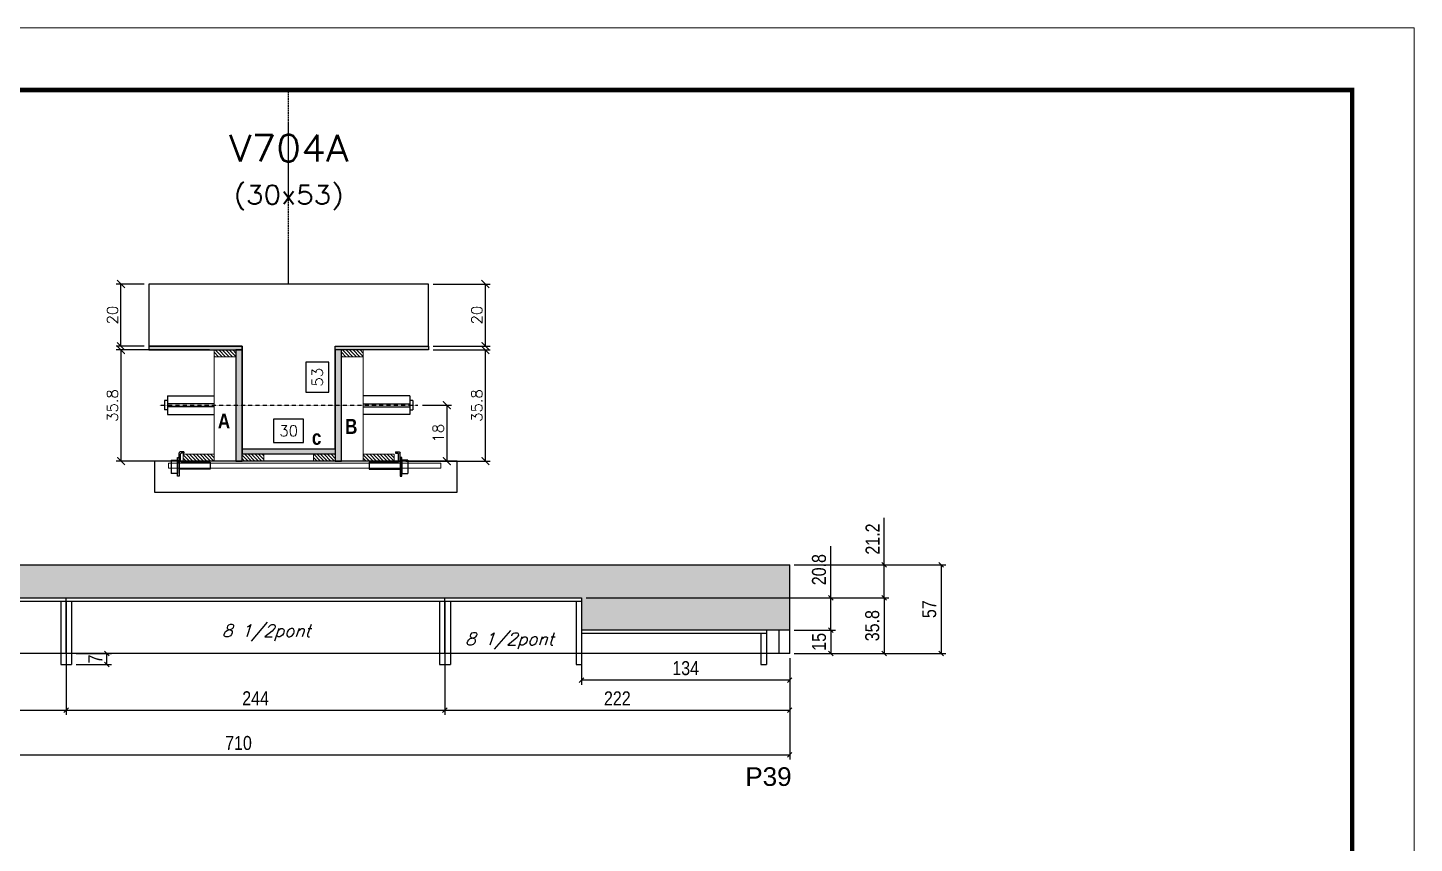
# Model space of a CAD drawing. Extents: x -20960 to -5926, y -2106 to 21915.
# Drawn here: x -6847 to -5953, y 19093 to 19618 of the extents above; entities that cross this region are included whole.
import ezdxf
from ezdxf.enums import TextEntityAlignment as Align

# ---------------------------------------------------------------- set-up
doc = ezdxf.new("R2010")
doc.units = 0
doc.linetypes.add('DASHED', pattern=[0.75, 0.5, -0.25])
doc.linetypes.add('HIDDEN', pattern=[0.375, 0.25, -0.125])
for name, color, linetype in [('5', 5, 'Continuous'), ('barrote', 251, 'Continuous'), ('COTA', 241, 'Continuous'), ('Cota Seção (2x)', 4, 'Continuous'), ('detalhes', 4, 'Continuous'), ('Painéis', 200, 'Continuous'), ('presilha', 1, 'Continuous'), ('SARR_2.2x7', 40, 'Continuous'), ('SARR_3.5x7', 81, 'Continuous'), ('TENSOR', 3, 'Continuous'), ('texto', 7, 'Continuous'), ('Texto de Titulo', 7, 'Continuous'), ('Texto Qtd Sarr', 242, 'Continuous')]:
    doc.layers.add(name, color=color, linetype=linetype)
for name, color, linetype, lineweight in [('CONCRETO', 251, 'Continuous', 25), ('Folhas', 255, 'Continuous', 9), ('Hachura', 251, 'Continuous', 9), ('Madeira', 126, 'Continuous', 18), ('SARRAFO DE PRESSAO', 251, 'DASHED', 9), ('SCO-___-LAJ', 2, 'Continuous', 0), ('Texto Seção', 7, 'Continuous', 15)]:
    doc.layers.add(name, color=color, linetype=linetype, lineweight=lineweight)
doc.styles.add('COTA TECNICA-50', font='techl___.ttf', dxfattribs={"height": 9})
doc.styles.add('Romans', font='romans.shx')
doc.styles.get("Standard").update_dxf_attribs({"font": 'arial.ttf'})
doc.styles.add('TECNICA', font='techb___.ttf', dxfattribs={"height": 10})
doc.dimstyles.new('COTA PAINEL-50', dxfattribs={"dimtxt": 9, "dimasz": 3, "dimexe": 3, "dimexo": 3, "dimgap": 3, "dimtad": 1, "dimdec": 1, "dimzin": 12, "dimdsep": 46, "dimtxsty": 'COTA TECNICA-50', "dimblk1": 'OBLIQUE', "dimblk2": 'OBLIQUE', "dimsah": 1, "dimcen": 0.9, "dimclrd": 4, "dimclre": 4, "dimclrt": 240, "dimadec": 1, "dimazin": 3, "dimtfac": 1, "dimtdec": 1, "dimtmove": 0, "dimatfit": 3, "dimfxl": 1, "dimtolj": 1, "dimtzin": 12, "dimarcsym": 0})
doc.dimstyles.new('Cota Seção (2x)', dxfattribs={"dimtxt": 7, "dimasz": 5, "dimexe": 3, "dimexo": 3, "dimgap": 2, "dimtad": 3, "dimdec": 1, "dimlfac": 0.5, "dimzin": 12, "dimdsep": 46, "dimtxsty": 'Romans', "dimblk": 'ARCHTICK', "dimcen": 0, "dimclrd": 4, "dimclre": 4, "dimclrt": 1, "dimadec": 1, "dimazin": 3, "dimtfac": 1, "dimtdec": 1, "dimtmove": 0, "dimatfit": 3, "dimldrblk": 'OBLIQUE', "dimfxl": 1, "dimtolj": 1, "dimtzin": 12, "dimarcsym": 0})
doc.dimstyles.new('Cota Seção interna', dxfattribs={"dimtxt": 7, "dimasz": 6, "dimexe": 0.18, "dimexo": 2, "dimgap": -4, "dimtad": 3, "dimdec": 1, "dimlfac": 0.5, "dimzin": 12, "dimdsep": 46, "dimtxsty": 'Romans', "dimblk": 'ARCHTICK', "dimcen": 0.09, "dimse1": 1, "dimse2": 1, "dimsd1": 1, "dimsd2": 1, "dimclrd": 180, "dimclre": 5, "dimclrt": 1, "dimadec": 0, "dimazin": 3, "dimtfac": 1, "dimtdec": 1, "dimtofl": 0, "dimtmove": 0, "dimatfit": 3, "dimldrblk": 'ARCHTICK', "dimfxl": 1, "dimtolj": 1, "dimtzin": 0, "dimarcsym": 0})

# ---------------------------------------------------------------- blocks, each defined once
blk = doc.blocks.new('9999999999')
at = {"layer": 'Folhas'}
blk.add_lwpolyline([(98138.98, 34190.21), (99623.98, 34190.21), (99623.98, 35240.21), (98138.98, 35240.21)], close=True, dxfattribs=at)
at = {"layer": 'Folhas', "color": 30, "const_width": 3}
blk.add_lwpolyline([(98213.98, 34230.21), (99583.98, 34230.21), (99583.98, 35200.21), (98213.98, 35200.21)], close=True, dxfattribs=at)
blk = doc.blocks.new('_ArchTick')
at = {"color": 0, "linetype": 'ByBlock', "const_width": 0.15}
blk.add_lwpolyline([(-0.5, -0.5), (0.5, 0.5)], dxfattribs=at)
blk = doc.blocks.new('*D327')
at = {"layer": 'COTA', "color": 4, "lineweight": -2, "transparency": 16777216}
for p, q in [((-6585.5, 19410.84), (-6548.78, 19410.84)), ((-6551.78, 19339.24), (-6551.78, 19410.84)), ((-6603.1, 19339.24), (-6548.78, 19339.24))]:
    blk.add_line(p, q, dxfattribs=at)
at = {"layer": 'Defpoints', "color": 0, "transparency": 16777216}
for p in [(-6588.5, 19410.84), (-6551.78, 19410.84), (-6606.1, 19339.24)]:
    blk.add_point(p, dxfattribs=at)
at = {"layer": 'COTA', "color": 4, "lineweight": -2, "transparency": 16777216, "xscale": 5, "yscale": 5, "zscale": 5}
for p, rotation in [((-6551.78, 19410.84), 90), ((-6551.78, 19339.24), 270)]:
    blk.add_blockref('_ArchTick', p, dxfattribs=dict(at, rotation=rotation))
at = {"layer": 'COTA', "color": 1, "transparency": 16777216, "insert": (-6557.28, 19375.04), "char_height": 7, "attachment_point": 5, "rotation": 90, "style": 'Romans'}
blk.add_mtext('\\A1;35.8', dxfattribs=at)
blk = doc.blocks.new('_Oblique')
at = {"color": 0, "linetype": 'ByBlock', "lineweight": -2}
blk.add_line((-0.5, -0.5), (0.5, 0.5), dxfattribs=at)
blk = doc.blocks.new('*D328')
at = {"layer": 'COTA', "color": 4, "lineweight": -2, "transparency": 16777216}
for p, q in [((-6585.5, 19453.24), (-6548.78, 19453.24)), ((-6551.78, 19413.24), (-6551.78, 19453.24)), ((-6585.5, 19413.24), (-6548.78, 19413.24))]:
    blk.add_line(p, q, dxfattribs=at)
at = {"layer": 'Defpoints', "color": 0, "transparency": 16777216}
for p in [(-6588.5, 19453.24), (-6551.78, 19453.24), (-6588.5, 19413.24)]:
    blk.add_point(p, dxfattribs=at)
at = {"layer": 'COTA', "color": 4, "lineweight": -2, "transparency": 16777216, "xscale": 5, "yscale": 5, "zscale": 5}
for p, rotation in [((-6551.78, 19453.24), 90), ((-6551.78, 19413.24), 270)]:
    blk.add_blockref('_ArchTick', p, dxfattribs=dict(at, rotation=rotation))
at = {"layer": 'COTA', "color": 1, "transparency": 16777216, "insert": (-6557.28, 19433.24), "char_height": 7, "attachment_point": 5, "rotation": 90, "style": 'Romans'}
blk.add_mtext('\\A1;20', dxfattribs=at)
blk = doc.blocks.new('*D329')
at = {"layer": 'Cota Seção (2x)', "color": 180, "lineweight": -2, "transparency": 16777216}
for p, q in [((-6652.5, 19402.91), (-6667.5, 19402.91)), ((-6667.5, 19402.91), (-6667.5, 19383.57)), ((-6652.5, 19383.57), (-6652.5, 19402.91)), ((-6667.5, 19383.57), (-6652.5, 19383.57))]:
    blk.add_line(p, q, dxfattribs=at)
at = {"layer": 'Defpoints', "color": 0, "transparency": 16777216}
for p in [(-6648.5, 19453.24), (-6648.5, 19453.24), (-6648.5, 19347.24)]:
    blk.add_point(p, dxfattribs=at)
at = {"layer": 'Cota Seção (2x)', "color": 1, "transparency": 16777216, "insert": (-6660, 19393.24), "char_height": 7, "attachment_point": 5, "rotation": 90, "style": 'Romans'}
blk.add_mtext('\\A1;53', dxfattribs=at)
blk = doc.blocks.new('PRESILHA METÁLICA 1')
at = {"layer": 'presilha'}
for p, q in [((6, 15.5), (7.5, 15.5)), ((6, -2.5), (6, 15.5)), ((7.5, 10.6), (7.5, 19.9)), ((7.5, 15.5), (7.5, -2.5)), ((12, 21), (8.6, 21)), ((9, 11.6), (9, 18.9)), ((12, 19.5), (9.6, 19.5)), ((12, 21), (12, 19.5)), ((0, 13), (6, 13)), ((0, 13), (0, 0)), ((6, 0), (0, 0)), ((6, 13), (6, 0)), ((37.5, 4.1), (7.5, 4.1)), ((37.5, 11), (9.6, 11)), ((37.5, 11), (37.5, 4.1)), ((7.5, -2.5), (6, -2.5))]:
    blk.add_line(p, q, dxfattribs=at)
for centre, radius, start, end in [((8.6, 19.9), 1.14, 90, 180), ((9.6, 18.9), 0.57, 90, 180), ((9.6, 11.6), 0.57, 180, 270)]:
    blk.add_arc(centre, radius, start, end, dxfattribs=at)
blk = doc.blocks.new('*D330')
at = {"layer": 'Cota Seção (2x)', "color": 180, "lineweight": -2, "transparency": 16777216}
for p, q in [((-6668.83, 19366.24), (-6688.17, 19366.24)), ((-6688.17, 19366.24), (-6688.17, 19351.24)), ((-6668.83, 19351.24), (-6668.83, 19366.24)), ((-6688.17, 19351.24), (-6668.83, 19351.24))]:
    blk.add_line(p, q, dxfattribs=at)
at = {"layer": 'Defpoints', "color": 0, "transparency": 16777216}
for p in [(-6648.5, 19347.24), (-6708.5, 19339.24), (-6648.5, 19339.24)]:
    blk.add_point(p, dxfattribs=at)
at = {"layer": 'Cota Seção (2x)', "color": 1, "transparency": 16777216, "insert": (-6678.5, 19358.74), "char_height": 7, "attachment_point": 5, "style": 'Romans'}
blk.add_mtext('\\A1;30', dxfattribs=at)
blk = doc.blocks.new('*D331')
at = {"layer": 'COTA', "color": 4, "lineweight": -2, "transparency": 16777216}
for p, q in [((-6729.5, 19410.84), (-6789.47, 19410.84)), ((-6786.47, 19410.84), (-6786.47, 19339.24)), ((-6729.5, 19339.24), (-6789.47, 19339.24))]:
    blk.add_line(p, q, dxfattribs=at)
at = {"layer": 'Defpoints', "color": 0, "transparency": 16777216}
for p in [(-6726.5, 19410.84), (-6786.47, 19339.24), (-6726.5, 19339.24)]:
    blk.add_point(p, dxfattribs=at)
at = {"layer": 'COTA', "color": 4, "lineweight": -2, "transparency": 16777216, "xscale": 5, "yscale": 5, "zscale": 5}
for p, rotation in [((-6786.47, 19410.84), 90), ((-6786.47, 19339.24), 270)]:
    blk.add_blockref('_ArchTick', p, dxfattribs=dict(at, rotation=rotation))
at = {"layer": 'COTA', "color": 1, "transparency": 16777216, "insert": (-6791.97, 19375.04), "char_height": 7, "attachment_point": 5, "rotation": 90, "style": 'Romans'}
blk.add_mtext('\\A1;35.8', dxfattribs=at)
blk = doc.blocks.new('*D332')
at = {"layer": 'COTA', "color": 4, "lineweight": -2, "transparency": 16777216}
for p, q in [((-6592.2, 19375.21), (-6573.64, 19375.21)), ((-6576.64, 19375.21), (-6576.64, 19339.24)), ((-6592.2, 19339.24), (-6573.64, 19339.24))]:
    blk.add_line(p, q, dxfattribs=at)
at = {"layer": 'Defpoints', "color": 0, "transparency": 16777216}
for p in [(-6595.2, 19375.21), (-6595.2, 19339.24), (-6576.64, 19339.24)]:
    blk.add_point(p, dxfattribs=at)
at = {"layer": 'COTA', "color": 4, "lineweight": -2, "transparency": 16777216, "xscale": 5, "yscale": 5, "zscale": 5}
for p, rotation in [((-6576.64, 19375.21), 90), ((-6576.64, 19339.24), 270)]:
    blk.add_blockref('_ArchTick', p, dxfattribs=dict(at, rotation=rotation))
at = {"layer": 'COTA', "color": 1, "transparency": 16777216, "insert": (-6582.14, 19357.23), "char_height": 7, "attachment_point": 5, "rotation": 90, "style": 'Romans'}
blk.add_mtext('\\A1;18', dxfattribs=at)
blk = doc.blocks.new('titulo1')
at = {"layer": 'Defpoints', "color": 252, "linetype": 'HIDDEN', "ltscale": 2}
blk.add_line((0, 0), (0, 125), dxfattribs=at)
at = {"layer": 'Defpoints', "style": 'Romans', "oblique": 15}
blk.add_attdef('FOLHA', text='', height=10, dxfattribs=at).set_placement((0, 15.58), align=Align.MIDDLE_CENTER)
at = {"layer": 'Texto Qtd Sarr', "color": 3, "style": 'Romans', "oblique": 15}
for tag, height, p in [('TITULO', 17, (0, 71.45)), ('SEÇÃO', 12, (0, 41.55))]:
    blk.add_attdef(tag, text='', height=height, dxfattribs=at).set_placement(p, align=Align.MIDDLE_CENTER)
blk = doc.blocks.new('*D333')
at = {"layer": 'COTA', "color": 4, "lineweight": -2, "transparency": 16777216}
for p, q in [((-6771.5, 19453.24), (-6789.47, 19453.24)), ((-6786.47, 19413.24), (-6786.47, 19453.24)), ((-6771.5, 19413.24), (-6789.47, 19413.24))]:
    blk.add_line(p, q, dxfattribs=at)
at = {"layer": 'Defpoints', "color": 0, "transparency": 16777216}
for p in [(-6786.47, 19453.24), (-6768.5, 19453.24), (-6768.5, 19413.24)]:
    blk.add_point(p, dxfattribs=at)
at = {"layer": 'COTA', "color": 4, "lineweight": -2, "transparency": 16777216, "xscale": 5, "yscale": 5, "zscale": 5}
for p, rotation in [((-6786.47, 19453.24), 90), ((-6786.47, 19413.24), 270)]:
    blk.add_blockref('_ArchTick', p, dxfattribs=dict(at, rotation=rotation))
at = {"layer": 'COTA', "color": 1, "transparency": 16777216, "insert": (-6791.97, 19433.24), "char_height": 7, "attachment_point": 5, "rotation": 90, "style": 'Romans'}
blk.add_mtext('\\A1;20', dxfattribs=at)
blk = doc.blocks.new('*D348')
at = {"layer": 'COTA', "color": 4, "lineweight": -2, "transparency": 16777216}
for p, q in [((-7065.79, 19212.41), (-7065.79, 19147.15)), ((-6355.79, 19212.41), (-6355.79, 19147.15)), ((-7065.79, 19150.15), (-6355.79, 19150.15))]:
    blk.add_line(p, q, dxfattribs=at)
at = {"layer": 'Defpoints', "color": 0, "transparency": 16777216}
for p in [(-7065.79, 19215.41), (-6355.79, 19215.41), (-6355.79, 19150.15)]:
    blk.add_point(p, dxfattribs=at)
at = {"layer": 'COTA', "color": 4, "lineweight": -2, "transparency": 16777216, "xscale": 3, "yscale": 3, "zscale": 3, "rotation": 180}
blk.add_blockref('_Oblique', (-7065.79, 19150.15), dxfattribs=at)
at = {"layer": 'COTA', "color": 4, "lineweight": -2, "transparency": 16777216, "xscale": 3, "yscale": 3, "zscale": 3}
blk.add_blockref('_Oblique', (-6355.79, 19150.15), dxfattribs=at)
at = {"layer": 'COTA', "color": 240, "transparency": 16777216, "insert": (-6710.79, 19157.74), "char_height": 9, "attachment_point": 5, "style": 'COTA TECNICA-50'}
blk.add_mtext('\\A1;710', dxfattribs=at)
blk = doc.blocks.new('*D349')
at = {"layer": 'COTA', "color": 4, "lineweight": -2, "transparency": 16777216}
for p, q in [((-7065.79, 19212.41), (-7065.79, 19176.01)), ((-6821.79, 19212.41), (-6821.79, 19176.01)), ((-7065.79, 19179.01), (-6821.79, 19179.01))]:
    blk.add_line(p, q, dxfattribs=at)
at = {"layer": 'Defpoints', "color": 0, "transparency": 16777216}
for p in [(-7065.79, 19215.41), (-6821.79, 19215.41), (-6821.79, 19179.01)]:
    blk.add_point(p, dxfattribs=at)
at = {"layer": 'COTA', "color": 4, "lineweight": -2, "transparency": 16777216, "xscale": 3, "yscale": 3, "zscale": 3, "rotation": 180}
blk.add_blockref('_Oblique', (-7065.79, 19179.01), dxfattribs=at)
at = {"layer": 'COTA', "color": 4, "lineweight": -2, "transparency": 16777216, "xscale": 3, "yscale": 3, "zscale": 3}
blk.add_blockref('_Oblique', (-6821.79, 19179.01), dxfattribs=at)
at = {"layer": 'COTA', "color": 240, "transparency": 16777216, "insert": (-6943.79, 19186.57), "char_height": 9, "attachment_point": 5, "style": 'COTA TECNICA-50'}
blk.add_mtext('\\A1;244', dxfattribs=at)
blk = doc.blocks.new('*D350')
at = {"layer": 'COTA', "color": 4, "lineweight": -2, "transparency": 16777216}
for p, q in [((-6821.79, 19212.41), (-6821.79, 19176.01)), ((-6577.79, 19212.41), (-6577.79, 19176.01)), ((-6821.79, 19179.01), (-6577.79, 19179.01))]:
    blk.add_line(p, q, dxfattribs=at)
at = {"layer": 'Defpoints', "color": 0, "transparency": 16777216}
for p in [(-6821.79, 19215.41), (-6577.79, 19215.41), (-6577.79, 19179.01)]:
    blk.add_point(p, dxfattribs=at)
at = {"layer": 'COTA', "color": 4, "lineweight": -2, "transparency": 16777216, "xscale": 3, "yscale": 3, "zscale": 3, "rotation": 180}
blk.add_blockref('_Oblique', (-6821.79, 19179.01), dxfattribs=at)
at = {"layer": 'COTA', "color": 4, "lineweight": -2, "transparency": 16777216, "xscale": 3, "yscale": 3, "zscale": 3}
blk.add_blockref('_Oblique', (-6577.79, 19179.01), dxfattribs=at)
at = {"layer": 'COTA', "color": 240, "transparency": 16777216, "insert": (-6699.79, 19186.57), "char_height": 9, "attachment_point": 5, "style": 'COTA TECNICA-50'}
blk.add_mtext('\\A1;244', dxfattribs=at)
blk = doc.blocks.new('*D351')
at = {"layer": 'COTA', "color": 4, "lineweight": -2, "transparency": 16777216}
for p, q in [((-6577.79, 19212.41), (-6577.79, 19176.01)), ((-6355.79, 19212.41), (-6355.79, 19176.01)), ((-6577.79, 19179.01), (-6355.79, 19179.01))]:
    blk.add_line(p, q, dxfattribs=at)
at = {"layer": 'Defpoints', "color": 0, "transparency": 16777216}
for p in [(-6577.79, 19215.41), (-6355.79, 19215.41), (-6355.79, 19179.01)]:
    blk.add_point(p, dxfattribs=at)
at = {"layer": 'COTA', "color": 4, "lineweight": -2, "transparency": 16777216, "xscale": 3, "yscale": 3, "zscale": 3, "rotation": 180}
blk.add_blockref('_Oblique', (-6577.79, 19179.01), dxfattribs=at)
at = {"layer": 'COTA', "color": 4, "lineweight": -2, "transparency": 16777216, "xscale": 3, "yscale": 3, "zscale": 3}
blk.add_blockref('_Oblique', (-6355.79, 19179.01), dxfattribs=at)
at = {"layer": 'COTA', "color": 240, "transparency": 16777216, "insert": (-6466.79, 19186.51), "char_height": 9, "attachment_point": 5, "style": 'COTA TECNICA-50'}
blk.add_mtext('\\A1;222', dxfattribs=at)
blk = doc.blocks.new('*D335')
at = {"layer": 'COTA', "color": 4, "lineweight": -2, "transparency": 16777216}
for p, q in [((-6489.79, 19212.41), (-6489.79, 19195.22)), ((-6355.79, 19212.41), (-6355.79, 19195.22)), ((-6355.79, 19198.22), (-6489.79, 19198.22))]:
    blk.add_line(p, q, dxfattribs=at)
at = {"layer": 'Defpoints', "color": 0, "transparency": 16777216}
for p in [(-6489.79, 19215.41), (-6355.79, 19215.41), (-6489.79, 19198.22)]:
    blk.add_point(p, dxfattribs=at)
at = {"layer": 'COTA', "color": 4, "lineweight": -2, "transparency": 16777216, "xscale": 3, "yscale": 3, "zscale": 3, "rotation": 180}
blk.add_blockref('_Oblique', (-6489.79, 19198.22), dxfattribs=at)
at = {"layer": 'COTA', "color": 4, "lineweight": -2, "transparency": 16777216, "xscale": 3, "yscale": 3, "zscale": 3}
blk.add_blockref('_Oblique', (-6355.79, 19198.22), dxfattribs=at)
at = {"layer": 'COTA', "color": 240, "transparency": 16777216, "insert": (-6422.79, 19205.92), "char_height": 9, "attachment_point": 5, "style": 'COTA TECNICA-50'}
blk.add_mtext('\\A1;134', dxfattribs=at)
blk = doc.blocks.new('*D352')
at = {"layer": 'COTA', "color": 4, "lineweight": -2, "transparency": 16777216}
for p, q in [((-6329.25, 19251.21), (-6329.25, 19284.55)), ((-6486.79, 19251.21), (-6326.25, 19251.21)), ((-6329.25, 19230.41), (-6329.25, 19251.21)), ((-6352.79, 19230.41), (-6326.25, 19230.41))]:
    blk.add_line(p, q, dxfattribs=at)
at = {"layer": 'Defpoints', "color": 0, "transparency": 16777216}
for p in [(-6489.79, 19251.21), (-6329.25, 19251.21), (-6355.79, 19230.41)]:
    blk.add_point(p, dxfattribs=at)
at = {"layer": 'COTA', "color": 4, "lineweight": -2, "transparency": 16777216, "xscale": 3, "yscale": 3, "zscale": 3}
for p, rotation in [((-6329.25, 19251.21), 90), ((-6329.25, 19230.41), 270)]:
    blk.add_blockref('_Oblique', p, dxfattribs=dict(at, rotation=rotation))
at = {"layer": 'COTA', "color": 240, "transparency": 16777216, "insert": (-6336.86, 19269.38), "char_height": 9, "attachment_point": 5, "rotation": 90, "style": 'COTA TECNICA-50'}
blk.add_mtext('\\A1;20.8', dxfattribs=at)
blk = doc.blocks.new('*D336')
at = {"layer": 'COTA', "color": 4, "lineweight": -2, "transparency": 16777216}
for p, q in [((-6352.79, 19230.41), (-6326.25, 19230.41)), ((-6329.25, 19230.41), (-6329.25, 19215.41)), ((-6352.79, 19215.41), (-6326.25, 19215.41))]:
    blk.add_line(p, q, dxfattribs=at)
at = {"layer": 'Defpoints', "color": 0, "transparency": 16777216}
for p in [(-6355.79, 19230.41), (-6355.79, 19215.41), (-6329.25, 19215.41)]:
    blk.add_point(p, dxfattribs=at)
at = {"layer": 'COTA', "color": 4, "lineweight": -2, "transparency": 16777216, "xscale": 3, "yscale": 3, "zscale": 3}
for p, rotation in [((-6329.25, 19230.41), 90), ((-6329.25, 19215.41), 270)]:
    blk.add_blockref('_Oblique', p, dxfattribs=dict(at, rotation=rotation))
at = {"layer": 'COTA', "color": 240, "transparency": 16777216, "insert": (-6336.85, 19222.91), "char_height": 9, "attachment_point": 5, "rotation": 90, "style": 'COTA TECNICA-50'}
blk.add_mtext('\\A1;15', dxfattribs=at)
blk = doc.blocks.new('*D353')
at = {"layer": 'COTA', "color": 4, "lineweight": -2, "transparency": 16777216}
for p, q in [((-6352.79, 19272.41), (-6255.27, 19272.41)), ((-6258.27, 19272.41), (-6258.27, 19215.41)), ((-6352.79, 19215.41), (-6255.27, 19215.41))]:
    blk.add_line(p, q, dxfattribs=at)
at = {"layer": 'Defpoints', "color": 0, "transparency": 16777216}
for p in [(-6355.79, 19272.41), (-6355.79, 19215.41), (-6258.27, 19215.41)]:
    blk.add_point(p, dxfattribs=at)
at = {"layer": 'COTA', "color": 4, "lineweight": -2, "transparency": 16777216, "xscale": 3, "yscale": 3, "zscale": 3}
for p, rotation in [((-6258.27, 19272.41), 90), ((-6258.27, 19215.41), 270)]:
    blk.add_blockref('_Oblique', p, dxfattribs=dict(at, rotation=rotation))
at = {"layer": 'COTA', "color": 240, "transparency": 16777216, "insert": (-6265.87, 19243.91), "char_height": 9, "attachment_point": 5, "rotation": 90, "style": 'COTA TECNICA-50'}
blk.add_mtext('\\A1;57', dxfattribs=at)
blk = doc.blocks.new('*D337')
at = {"layer": 'COTA', "color": 4, "lineweight": -2, "transparency": 16777216}
for p, q in [((-6486.79, 19251.21), (-6291.85, 19251.21)), ((-6294.85, 19251.21), (-6294.85, 19215.41)), ((-6352.79, 19215.41), (-6291.85, 19215.41))]:
    blk.add_line(p, q, dxfattribs=at)
at = {"layer": 'Defpoints', "color": 0, "transparency": 16777216}
for p in [(-6489.79, 19251.21), (-6355.79, 19215.41), (-6294.85, 19215.41)]:
    blk.add_point(p, dxfattribs=at)
at = {"layer": 'COTA', "color": 4, "lineweight": -2, "transparency": 16777216, "xscale": 3, "yscale": 3, "zscale": 3}
for p, rotation in [((-6294.85, 19251.21), 90), ((-6294.85, 19215.41), 270)]:
    blk.add_blockref('_Oblique', p, dxfattribs=dict(at, rotation=rotation))
at = {"layer": 'COTA', "color": 240, "transparency": 16777216, "insert": (-6302.57, 19233.31), "char_height": 9, "attachment_point": 5, "rotation": 90, "style": 'COTA TECNICA-50'}
blk.add_mtext('\\A1;35.8', dxfattribs=at)
blk = doc.blocks.new('*D338')
at = {"layer": 'COTA', "color": 4, "lineweight": -2, "transparency": 16777216}
for p, q in [((-6294.85, 19272.41), (-6294.85, 19302.76)), ((-6352.79, 19272.41), (-6291.85, 19272.41)), ((-6294.85, 19251.21), (-6294.85, 19272.41)), ((-6486.79, 19251.21), (-6291.85, 19251.21))]:
    blk.add_line(p, q, dxfattribs=at)
at = {"layer": 'Defpoints', "color": 0, "transparency": 16777216}
for p in [(-6355.79, 19272.41), (-6294.85, 19272.41), (-6489.79, 19251.21)]:
    blk.add_point(p, dxfattribs=at)
at = {"layer": 'COTA', "color": 4, "lineweight": -2, "transparency": 16777216, "xscale": 3, "yscale": 3, "zscale": 3}
for p, rotation in [((-6294.85, 19272.41), 90), ((-6294.85, 19251.21), 270)]:
    blk.add_blockref('_Oblique', p, dxfattribs=dict(at, rotation=rotation))
at = {"layer": 'COTA', "color": 240, "transparency": 16777216, "insert": (-6302.41, 19289.08), "char_height": 9, "attachment_point": 5, "rotation": 90, "style": 'COTA TECNICA-50'}
blk.add_mtext('\\A1;21.2', dxfattribs=at)
blk = doc.blocks.new('*D1734')
at = {"layer": 'COTA', "color": 4, "lineweight": -2, "transparency": 16777216}
for p, q in [((-6815.29, 19215.41), (-6792.51, 19215.41)), ((-6795.51, 19208.41), (-6795.51, 19215.41)), ((-6815.29, 19208.41), (-6792.51, 19208.41))]:
    blk.add_line(p, q, dxfattribs=at)
at = {"layer": 'Defpoints', "color": 0, "transparency": 16777216}
for p in [(-6818.29, 19215.41), (-6795.51, 19215.41), (-6818.29, 19208.41)]:
    blk.add_point(p, dxfattribs=at)
at = {"layer": 'COTA', "color": 4, "lineweight": -2, "transparency": 16777216, "xscale": 3, "yscale": 3, "zscale": 3}
for p, rotation in [((-6795.51, 19215.41), 90), ((-6795.51, 19208.41), 270)]:
    blk.add_blockref('_Oblique', p, dxfattribs=dict(at, rotation=rotation))
at = {"layer": 'COTA', "color": 240, "transparency": 16777216, "insert": (-6803.07, 19211.91), "char_height": 9, "attachment_point": 5, "rotation": 90, "style": 'COTA TECNICA-50'}
blk.add_mtext('\\A1;7', dxfattribs=at)

msp = doc.modelspace()

# ---------------------------------------------------------------- hatches: boundary and pattern name
at = {"layer": 'COTA', "linetype": 'ByBlock'}
h = msp.add_hatch(dxfattribs=at)
h.set_pattern_fill('AR-CONC', color=256, scale=0.03)
h.set_pattern_definition([(50, (-144644.0033, -4501.656), (5.46554007, -0.47817257), [0.5715, -6.2865]), (355, (-144644.0033, -4501.656), (-1.05730264, 5.73170536), [0.4572, -5.02921753]), (100.4514447, (-144643.548, -4501.6957), (4.40823741, 5.25353256), [0.48570026, -5.34270734]), (46.1842, (-144644.003, -4500.132), (8.13237123, -1.26126984), [0.85725, -9.42975]), (96.6355576, (-144643.3256, -4500.237), (7.122124, 7.42278374), [0.7285507, -8.01406824]), (351.184151, (-144644.003, -4500.132), (7.122124, 7.42278374), [0.685799, -7.54379196]), (21, (-144643.2413, -4500.513), (4.54843174, -3.06795595), [0.5715, -6.2865]), (326, (-144643.2413, -4500.513), (1.85406085, 5.52563898), [0.4572, -5.0292]), (71.451445, (-144642.862, -4500.7685), (6.40249258, 2.45768307), [0.48570026, -5.34269813]), (37.5, (-144644.0033, -4501.6558), (0.092658098, 2.536651166), [0, -4.96824, 0, -5.1054, 0, -5.04825]), (7.5, (-144644.0033, -4501.6558), (2.004589875, 3.005417245), [0, -2.91084, 0, -4.85394, 0, -1.92405]), (327.5, (-144645.7025, -4501.6558), (4.067717855, -0.17186232), [0, -1.905, 0, -5.9436, 0, -7.8867]), (317.5, (-144646.4645, -4501.6558), (4.44387544, 0.76279473), [0, -2.4765, 0, -3.94716, 0, -5.6007])])
h.paths.add_polyline_path([(-6931.79, 19251.21), (-6489.79, 19251.21), (-6489.79, 19230.41), (-6355.79, 19230.41), (-6355.79, 19272.41), (-7065.79, 19272.41), (-7065.79, 19230.41), (-6931.79, 19230.41)])
at = {"layer": 'Hachura'}
h = msp.add_hatch(color=256, dxfattribs=at)
h.dxf.hatch_style = 1
h.paths.add_polyline_path([(-6708.5, 19410.84), (-6708.5, 19413.24), (-6768.5, 19413.24), (-6768.5, 19410.84)])
h = msp.add_hatch(dxfattribs=at)
h.set_pattern_fill('ANSI31', color=256, scale=0.5, angle=270, style=0)
h.set_pattern_definition([(315, (16179.32, 11103.197), (1.12253202, 1.12253202), [])])
h.paths.add_polyline_path([(-6726.5, 19406.44), (-6726.5, 19410.84), (-6712.5, 19410.84), (-6712.5, 19406.44)])
h = msp.add_hatch(color=256, dxfattribs=at)
h.dxf.hatch_style = 1
h.paths.add_polyline_path([(-6708.5, 19410.84), (-6712.5, 19410.84), (-6712.5, 19339.24), (-6708.5, 19339.24)])
h = msp.add_hatch(color=256, dxfattribs=at)
h.dxf.hatch_style = 1
h.paths.add_polyline_path([(-6648.5, 19410.84), (-6648.5, 19413.24), (-6588.5, 19413.24), (-6588.5, 19410.84)])
h = msp.add_hatch(color=256, dxfattribs=at)
h.dxf.hatch_style = 1
h.paths.add_polyline_path([(-6644.5, 19410.84), (-6648.5, 19410.84), (-6648.5, 19339.24), (-6644.5, 19339.24)])
h = msp.add_hatch(dxfattribs=at)
h.set_pattern_fill('ANSI31', color=256, scale=0.5, angle=270, style=0)
h.set_pattern_definition([(315, (16261.32, 11103.197), (1.12253202, 1.12253202), [])])
h.paths.add_polyline_path([(-6644.5, 19406.44), (-6644.5, 19410.84), (-6630.5, 19410.84), (-6630.5, 19406.44)])
h = msp.add_hatch(dxfattribs=at)
h.set_pattern_fill('ANSI31', color=256, scale=0.5, angle=270, style=0)
h.set_pattern_definition([(315, (16145.32, 11109.597), (1.12253202, 1.12253202), [])])
h.paths.add_polyline_path([(-6726.5, 19339.24), (-6726.5, 19343.64), (-6746.5, 19343.64), (-6746.5, 19339.24)])
h = msp.add_hatch(color=256, dxfattribs=at)
h.dxf.hatch_style = 1
h.paths.add_polyline_path([(-6708.5, 19343.64), (-6708.5, 19347.24), (-6648.5, 19347.24), (-6648.5, 19343.64)])
h = msp.add_hatch(dxfattribs=at)
h.set_pattern_fill('ANSI31', color=256, scale=0.5, angle=270, style=0)
h.set_pattern_definition([(315, (16248.122, 11109.597), (1.12253202, 1.12253202), [])])
h.paths.add_polyline_path([(-6708.5, 19339.24), (-6708.5, 19343.64), (-6694.5, 19343.64), (-6694.5, 19339.24)])
h = msp.add_hatch(dxfattribs=at)
h.set_pattern_fill('ANSI31', color=256, scale=0.5, angle=270, style=0)
h.set_pattern_definition([(315, (16270.12, 11109.597), (1.12253202, 1.12253202), [])])
h.paths.add_polyline_path([(-6648.5, 19339.24), (-6648.5, 19343.64), (-6662.5, 19343.64), (-6662.5, 19339.24)])
h = msp.add_hatch(dxfattribs=at)
h.set_pattern_fill('ANSI31', color=256, scale=0.5, angle=270, style=0)
h.set_pattern_definition([(315, (16261.32, 11109.597), (1.12253202, 1.12253202), [])])
h.paths.add_polyline_path([(-6610.5, 19339.24), (-6610.5, 19343.64), (-6630.5, 19343.64), (-6630.5, 19339.24)])

# ---------------------------------------------------------------- linework, layer by layer
at = {"ltscale": 3}
for p, q in [((-6756.5, 19381.21), (-6756.5, 19369.21)), ((-6756.5, 19381.21), (-6726.5, 19381.21)), ((-6600.5, 19381.21), (-6630.5, 19381.21)), ((-6600.5, 19381.21), (-6600.5, 19369.21)), ((-6758.5, 19378.21), (-6758.5, 19372.21)), ((-6756.5, 19378.21), (-6758.5, 19378.21)), ((-6756.5, 19372.21), (-6758.5, 19372.21)), ((-6726.5, 19376.21), (-6756.5, 19376.21)), ((-6726.5, 19374.21), (-6756.5, 19374.21)), ((-6630.5, 19376.21), (-6600.5, 19376.21)), ((-6630.5, 19374.21), (-6600.5, 19374.21)), ((-6598.5, 19378.21), (-6600.5, 19378.21)), ((-6600.5, 19372.21), (-6598.5, 19372.21)), ((-6598.5, 19378.21), (-6598.5, 19372.21)), ((-6756.5, 19369.21), (-6726.5, 19369.21)), ((-6600.5, 19369.21), (-6630.5, 19369.21))]:
    msp.add_line(p, q, dxfattribs=at)
at = {"layer": 'barrote'}
msp.add_lwpolyline([(-6764.86, 19319.24), (-6569.9, 19319.24), (-6569.9, 19339.24), (-6764.86, 19339.24)], close=True, dxfattribs=at)
at = {"layer": 'CONCRETO'}
for p, q in [((-6648.5, 19453.24), (-6768.5, 19453.24)), ((-6768.5, 19453.24), (-6768.5, 19413.24)), ((-6588.5, 19453.24), (-6648.5, 19453.24)), ((-6648.5, 19453.24), (-6648.5, 19453.24)), ((-6588.5, 19413.24), (-6588.5, 19453.24)), ((-6768.5, 19413.24), (-6708.5, 19413.24)), ((-6708.5, 19413.24), (-6708.5, 19343.64)), ((-6648.5, 19347.24), (-6648.5, 19413.24)), ((-6648.5, 19413.24), (-6588.5, 19413.24)), ((-6708.5, 19343.64), (-6708.5, 19347.24)), ((-6708.5, 19347.24), (-6648.5, 19347.24)), ((-6708.5, 19343.64), (-6708.5, 19343.64))]:
    msp.add_line(p, q, dxfattribs=at)
at = {"layer": 'COTA', "linetype": 'ByBlock'}
for p in [(-7065.79, 19272.41), (-6355.79, 19230.41)]:
    msp.add_line(p, (-6355.79, 19272.41), dxfattribs=at)
at = {"layer": 'Madeira'}
for points in [[(-6726.5, 19406.44), (-6726.5, 19410.84), (-6712.5, 19410.84), (-6712.5, 19406.44)], [(-6726.5, 19410.84), (-6712.5, 19410.84), (-6712.5, 19339.24), (-6726.5, 19339.24)], [(-6644.5, 19406.44), (-6644.5, 19410.84), (-6630.5, 19410.84), (-6630.5, 19406.44)], [(-6644.5, 19410.84), (-6630.5, 19410.84), (-6630.5, 19339.24), (-6644.5, 19339.24)], [(-6726.5, 19339.24), (-6726.5, 19343.64), (-6746.5, 19343.64), (-6746.5, 19339.24)], [(-6708.5, 19339.24), (-6708.5, 19343.64), (-6694.5, 19343.64), (-6694.5, 19339.24)], [(-6648.5, 19339.24), (-6648.5, 19343.64), (-6662.5, 19343.64), (-6662.5, 19339.24)], [(-6610.5, 19339.24), (-6610.5, 19343.64), (-6630.5, 19343.64), (-6630.5, 19339.24)]]:
    msp.add_lwpolyline(points, close=True, dxfattribs=at)
at = {"layer": 'Painéis', "linetype": 'ByBlock'}
for p, q in [((-6931.79, 19251.21), (-6489.79, 19251.21)), ((-6821.79, 19215.41), (-6821.79, 19251.21)), ((-6577.79, 19215.41), (-6577.79, 19251.21)), ((-6489.79, 19251.21), (-6489.79, 19230.41)), ((-6355.79, 19230.41), (-6489.79, 19230.41)), ((-6355.79, 19215.41), (-6355.79, 19230.41)), ((-6355.79, 19215.41), (-7065.79, 19215.41))]:
    msp.add_line(p, q, dxfattribs=at)
at = {"layer": 'Painéis'}
for points in [[(-6708.5, 19410.84), (-6708.5, 19413.24), (-6768.5, 19413.24), (-6768.5, 19410.84)], [(-6708.5, 19410.84), (-6712.5, 19410.84), (-6712.5, 19339.24), (-6708.5, 19339.24)], [(-6648.5, 19410.84), (-6648.5, 19413.24), (-6588.5, 19413.24), (-6588.5, 19410.84)], [(-6644.5, 19410.84), (-6648.5, 19410.84), (-6648.5, 19339.24), (-6644.5, 19339.24)], [(-6708.5, 19343.64), (-6708.5, 19347.24), (-6648.5, 19347.24), (-6648.5, 19343.64)]]:
    msp.add_lwpolyline(points, close=True, dxfattribs=at)
at = {"layer": 'SARR_2.2x7', "linetype": 'Continuous'}
for p, q in [((-6931.79, 19249.01), (-6821.79, 19249.01)), ((-6821.79, 19249.01), (-6577.79, 19249.01)), ((-6577.79, 19249.01), (-6489.79, 19249.01)), ((-6370.79, 19228.21), (-6489.79, 19228.21)), ((-6362.79, 19230.41), (-6362.79, 19215.41))]:
    msp.add_line(p, q, dxfattribs=at)
at = {"layer": 'SARR_3.5x7'}
for p, q in [((-6825.29, 19249.01), (-6825.29, 19208.41)), ((-6821.79, 19249.01), (-6821.79, 19208.41)), ((-6818.29, 19249.01), (-6818.29, 19208.41)), ((-6581.29, 19249.01), (-6581.29, 19208.41)), ((-6577.79, 19249.01), (-6577.79, 19208.41)), ((-6574.29, 19249.01), (-6574.29, 19208.41)), ((-6493.29, 19249.01), (-6493.29, 19208.41)), ((-6489.79, 19249.01), (-6489.79, 19208.41)), ((-6374.29, 19228.21), (-6374.29, 19208.41)), ((-6370.79, 19230.41), (-6370.79, 19208.41)), ((-6825.29, 19208.41), (-6818.29, 19208.41)), ((-6581.29, 19208.41), (-6574.29, 19208.41)), ((-6493.29, 19208.41), (-6489.79, 19208.41)), ((-6374.29, 19208.41), (-6370.79, 19208.41))]:
    msp.add_line(p, q, dxfattribs=at)
at = {"layer": 'SCO-___-LAJ', "color": 1}
msp.add_lwpolyline([(-6755.86, 19337.91), (-6580.56, 19337.91), (-6580.56, 19334.71), (-6755.86, 19334.71)], close=True, dxfattribs=at)
at = {"layer": 'TENSOR', "linetype": 'HIDDEN', "ltscale": 0.5}
msp.add_line((-6761.5, 19375.21), (-6595.2, 19375.21), dxfattribs=at)

# ---------------------------------------------------------------- block references
at = {"layer": 'presilha', "yscale": 0.6666666666666666, "zscale": 0.6666666666666666}
for p, xscale in [((-6754.08, 19331.27), 0.6666666666666666), ((-6601.63, 19331.27), -0.6666666666666666)]:
    msp.add_blockref('PRESILHA METÁLICA 1', p, dxfattribs=dict(at, xscale=xscale))
at = {"layer": 'SARRAFO DE PRESSAO', "color": 6, "linetype": 'ByBlock'}
msp.add_blockref('9999999999', (-105577.48, -15621.96), dxfattribs=at)
at = {"layer": 'Texto Seção'}
ref = msp.add_blockref('titulo1', (-6678.5, 19453.24), dxfattribs=at)
ref.add_attrib('TITULO', 'V704A', dxfattribs={"layer": 'Texto de Titulo', "color": 7, "height": 17, "style": 'Romans', "width": 1.1}).set_placement((-6678.5, 19540.74), align=Align.MIDDLE_CENTER)
ref.add_attrib('SEÇÃO', '(30x53)', dxfattribs={"layer": 'Texto de Titulo', "color": 7, "height": 12, "style": 'Romans', "width": 1.1}).set_placement((-6678.5, 19510.74), align=Align.MIDDLE_CENTER)

# ---------------------------------------------------------------- texts
at = {"layer": '5', "linetype": 'Continuous'}
msp.add_text('P39', height=12, rotation=0.00004, dxfattribs=at).set_placement((-6384.36, 19130.16))
at = {"layer": 'detalhes', "style": 'TECNICA'}
for s, p in [('A', (-6724.1, 19360.27)), ('B', (-6642.14, 19356.77)), ('c', (-6663.52, 19349.74))]:
    msp.add_text(s, height=9.6, dxfattribs=at).set_placement(p)
at = {"layer": 'texto', "color": 2, "char_height": 8, "attachment_point": 5, "style": 'Romans'}
for insert in [(-6693, 19228.74), (-6536.37, 19223.44)]:
    msp.add_mtext('{\\Q19;\\C256;8 1/2pont}', dxfattribs=dict(at, insert=insert))

# ---------------------------------------------------------------- dimensions: what is measured, and where the dimension line sits
at = {"layer": 'COTA'}
for base, p1, p2, picture, middle in [((-6786.47, 19453.24), (-6768.5, 19413.24), (-6768.5, 19453.24), '*D333', (-6791.97, 19433.24)), ((-6551.78, 19453.24), (-6588.5, 19413.24), (-6588.5, 19453.24), '*D328', (-6557.28, 19433.24)), ((-6786.47, 19339.24), (-6726.5, 19410.84), (-6726.5, 19339.24), '*D331', (-6791.97, 19375.04)), ((-6551.78, 19410.84), (-6606.1, 19339.24), (-6588.5, 19410.84), '*D327', (-6557.28, 19375.04)), ((-6576.64, 19339.24), (-6595.2, 19375.21), (-6595.2, 19339.24), '*D332', (-6582.14, 19357.23))]:
    dim = msp.add_linear_dim(base=base, p1=p1, p2=p2, angle=90, dimstyle='Cota Seção (2x)', dxfattribs=at)
    dim.commit()
    dim.dimension.update_dxf_attribs({"geometry": picture, "text_midpoint": middle})
at = {"layer": 'COTA', "color": 1}
for base, p1, p2, picture, middle in [((-6294.85, 19272.41), (-6489.79, 19251.21), (-6355.79, 19272.41), '*D338', (-6302.41, 19289.08)), ((-6329.25, 19251.21), (-6355.79, 19230.41), (-6489.79, 19251.21), '*D352', (-6336.86, 19269.38)), ((-6258.27, 19215.41), (-6355.79, 19272.41), (-6355.79, 19215.41), '*D353', (-6265.87, 19243.91)), ((-6294.85, 19215.41), (-6489.79, 19251.21), (-6355.79, 19215.41), '*D337', (-6302.57, 19233.31)), ((-6329.25, 19215.41), (-6355.79, 19230.41), (-6355.79, 19215.41), '*D336', (-6336.85, 19222.91))]:
    dim = msp.add_linear_dim(base=base, p1=p1, p2=p2, angle=90, dimstyle='COTA PAINEL-50', dxfattribs=at)
    dim.commit()
    dim.dimension.update_dxf_attribs({"geometry": picture, "text_midpoint": middle})
for base, p1, p2, picture, middle in [((-6355.79, 19150.15), (-7065.79, 19215.41), (-6355.79, 19215.41), '*D348', (-6710.79, 19157.74)), ((-6821.79, 19179.01), (-7065.79, 19215.41), (-6821.79, 19215.41), '*D349', (-6943.79, 19186.57)), ((-6577.79, 19179.01), (-6821.79, 19215.41), (-6577.79, 19215.41), '*D350', (-6699.79, 19186.57)), ((-6355.79, 19179.01), (-6577.79, 19215.41), (-6355.79, 19215.41), '*D351', (-6466.79, 19186.51)), ((-6489.79, 19198.22), (-6355.79, 19215.41), (-6489.79, 19215.41), '*D335', (-6422.79, 19205.92))]:
    dim = msp.add_linear_dim(base=base, p1=p1, p2=p2, dimstyle='COTA PAINEL-50', dxfattribs=at)
    dim.commit()
    dim.dimension.update_dxf_attribs({"geometry": picture, "text_midpoint": middle})
at = {"layer": 'COTA'}
dim = msp.add_linear_dim(base=(-6795.51, 19215.41), p1=(-6818.29, 19208.41), p2=(-6818.29, 19215.41), angle=90, dimstyle='COTA PAINEL-50', dxfattribs=at)
dim.commit()
dim.dimension.update_dxf_attribs({"geometry": '*D1734', "text_midpoint": (-6795.51, 19211.91), "dimtype": 160})
at = {"layer": 'Cota Seção (2x)'}
dim = msp.add_linear_dim(base=(-6648.5, 19453.24), p1=(-6648.5, 19347.24), p2=(-6648.5, 19453.24), angle=90, dimstyle='Cota Seção interna', dxfattribs=at)
dim.commit()
dim.dimension.update_dxf_attribs({"geometry": '*D329', "text_midpoint": (-6648.5, 19393.24), "dimtype": 160})
dim = msp.add_linear_dim(base=(-6648.5, 19347.24), p1=(-6708.5, 19339.24), p2=(-6648.5, 19339.24), dimstyle='Cota Seção interna', dxfattribs=at)
dim.commit()
dim.dimension.update_dxf_attribs({"geometry": '*D330', "text_midpoint": (-6678.5, 19358.74)})

doc.saveas('drawing.dxf')
